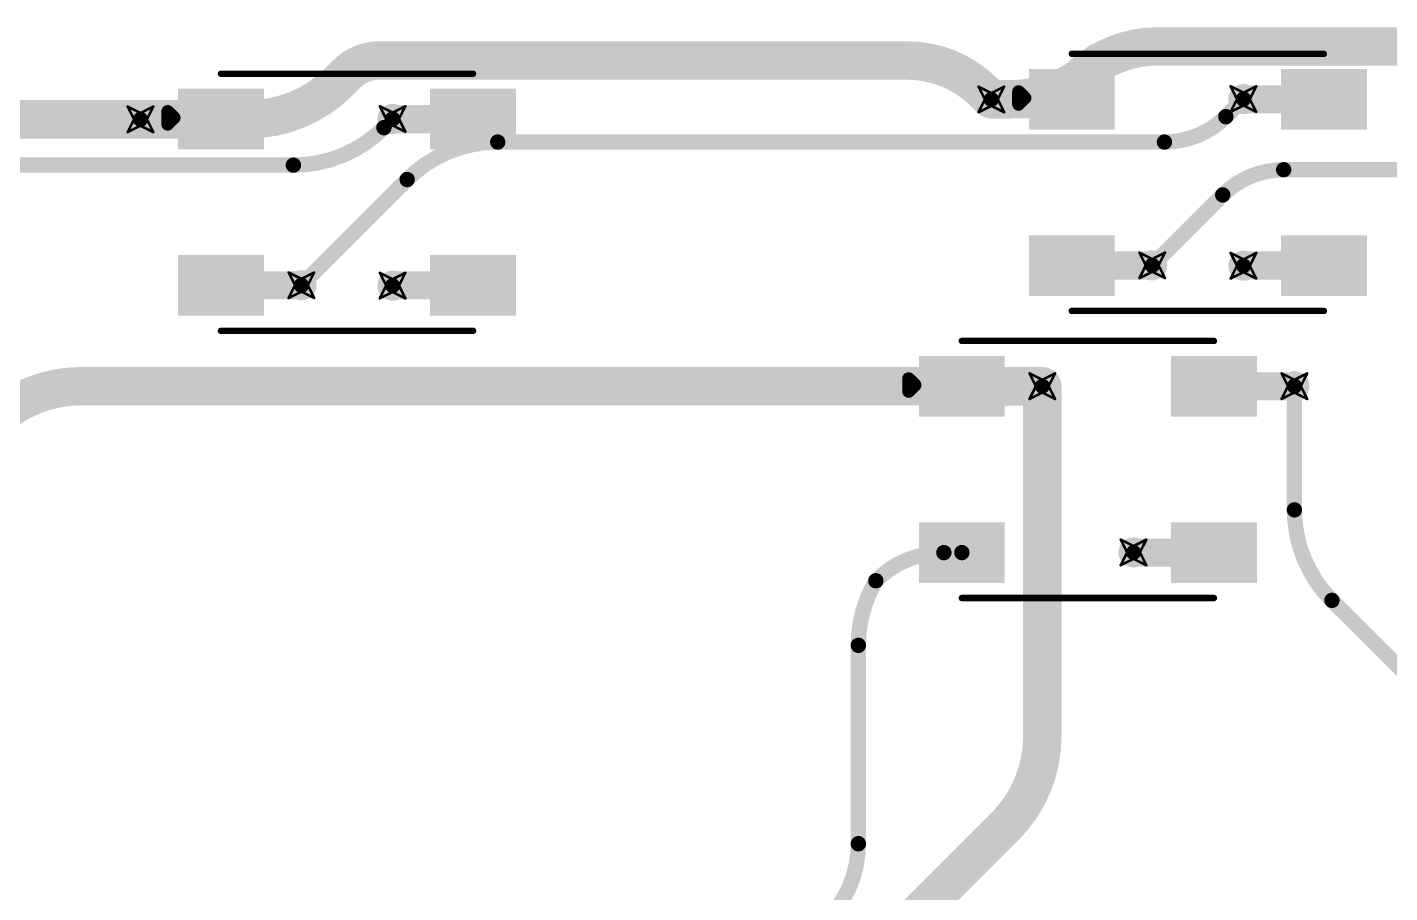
# Model space of a CAD drawing. Header units: inches. Extents: x -11 to 1110, y -7 to 455.
# Drawn here: x 349.43 to 376.45, y 291.81 to 308.99 of the extents above; entities that cross this region are included whole.
import ezdxf

# ---------------------------------------------------------------- set-up
doc = ezdxf.new("R2010")
doc.units = ezdxf.units.IN
for name, color, linetype in [('Bottom Layer', 5, 'Continuous'), ('Drill Drawing', 1, 'Continuous'), ('Top Layer', 1, 'Continuous'), ('Top Overlay', 2, 'Continuous'), ('Top Paste', 8, 'Continuous'), ('Top Solder', 216, 'Continuous'), ('Via Holes', 16, 'Continuous')]:
    doc.layers.add(name, color=color, linetype=linetype)

# ---------------------------------------------------------------- blocks, each defined once
blk = doc.blocks.new('WS2812B_B_W_106')
at = {"layer": 'Top Layer'}
for points in [[(-3.25, 2.15), (-1.75, 2.15), (-1.75, 1.15), (-3.25, 1.15)], [(3.25, 1.15), (1.75, 1.15), (1.75, 2.15), (3.25, 2.15)], [(-3.25, -1.15), (-1.75, -1.15), (-1.75, -2.15), (-3.25, -2.15)], [(1.75, -1.15), (3.25, -1.15), (3.25, -2.15), (1.75, -2.15)]]:
    blk.add_hatch(color=1, dxfattribs=at).paths.add_polyline_path(points)
at = {"layer": 'Top Paste'}
for points in [[(-3.25, 2.15), (-1.75, 2.15), (-1.75, 1.15), (-3.25, 1.15)], [(3.25, 1.15), (1.75, 1.15), (1.75, 2.15), (3.25, 2.15)], [(-3.25, -1.15), (-1.75, -1.15), (-1.75, -2.15), (-3.25, -2.15)], [(1.75, -1.15), (3.25, -1.15), (3.25, -2.15), (1.75, -2.15)]]:
    blk.add_hatch(color=8, dxfattribs=at).paths.add_polyline_path(points)
at = {"layer": 'Top Solder'}
for points in [[(-3.352, 2.252), (-1.648, 2.252), (-1.648, 1.048), (-3.352, 1.048)], [(3.352, 1.048), (1.648, 1.048), (1.648, 2.252), (3.352, 2.252)], [(-3.352, -1.048), (-1.648, -1.048), (-1.648, -2.252), (-3.352, -2.252)], [(1.648, -1.048), (3.352, -1.048), (3.352, -2.252), (1.648, -2.252)]]:
    blk.add_hatch(color=216, dxfattribs=at).paths.add_polyline_path(points)
at = {"layer": 'Top Overlay'}
for points in [[(-2.5, 2.551, 0.127, 0.127, 0), (2.5, 2.551, 0.127, 0.127, 0)], [(-3.556, 1.803, 0.254, 0.254, 0), (-3.429, 1.676, 0.254, 0.254, 0)], [(-3.556, 1.549, 0.254, 0.254, 0), (-3.556, 1.803, 0.254, 0.254, 0)], [(-3.556, 1.549, 0.254, 0.254, 0), (-3.429, 1.676, 0.254, 0.254, 0)], [(-2.5, -2.551, 0.127, 0.127, 0), (2.5, -2.551, 0.127, 0.127, 0)]]:
    blk.add_lwpolyline(points, format="xyseb", dxfattribs=at)
for points in [[(-2.532, 2.551, 0.0635, 0.0635, 1), (-2.468, 2.551, 0.0635, 0.0635, 1)], [(2.468, 2.551, 0.0635, 0.0635, 1), (2.532, 2.551, 0.0635, 0.0635, 1)], [(-3.619, 1.803, 0.127, 0.127, 1), (-3.493, 1.803, 0.127, 0.127, 1)], [(-3.619, 1.803, 0.127, 0.127, 1), (-3.493, 1.803, 0.127, 0.127, 1)], [(-3.619, 1.549, 0.127, 0.127, 1), (-3.493, 1.549, 0.127, 0.127, 1)], [(-3.619, 1.549, 0.127, 0.127, 1), (-3.493, 1.549, 0.127, 0.127, 1)], [(-3.493, 1.676, 0.127, 0.127, 1), (-3.365, 1.676, 0.127, 0.127, 1)], [(-3.493, 1.676, 0.127, 0.127, 1), (-3.365, 1.676, 0.127, 0.127, 1)], [(-2.532, -2.551, 0.0635, 0.0635, 1), (-2.468, -2.551, 0.0635, 0.0635, 1)], [(2.468, -2.551, 0.0635, 0.0635, 1), (2.532, -2.551, 0.0635, 0.0635, 1)]]:
    blk.add_lwpolyline(points, format="xyseb", close=True, dxfattribs=at)
blk = doc.blocks.new('WS2812B_B_W_115')
at = {"layer": 'Top Layer'}
for points in [[(-3.25, 2.15), (-1.75, 2.15), (-1.75, 1.15), (-3.25, 1.15)], [(3.25, 1.15), (1.75, 1.15), (1.75, 2.15), (3.25, 2.15)], [(-3.25, -1.15), (-1.75, -1.15), (-1.75, -2.15), (-3.25, -2.15)], [(1.75, -1.15), (3.25, -1.15), (3.25, -2.15), (1.75, -2.15)]]:
    blk.add_hatch(color=1, dxfattribs=at).paths.add_polyline_path(points)
at = {"layer": 'Top Paste'}
for points in [[(-3.25, 2.15), (-1.75, 2.15), (-1.75, 1.15), (-3.25, 1.15)], [(3.25, 1.15), (1.75, 1.15), (1.75, 2.15), (3.25, 2.15)], [(-3.25, -1.15), (-1.75, -1.15), (-1.75, -2.15), (-3.25, -2.15)], [(1.75, -1.15), (3.25, -1.15), (3.25, -2.15), (1.75, -2.15)]]:
    blk.add_hatch(color=8, dxfattribs=at).paths.add_polyline_path(points)
at = {"layer": 'Top Solder'}
for points in [[(-3.352, 2.252), (-1.648, 2.252), (-1.648, 1.048), (-3.352, 1.048)], [(3.352, 1.048), (1.648, 1.048), (1.648, 2.252), (3.352, 2.252)], [(-3.352, -1.048), (-1.648, -1.048), (-1.648, -2.252), (-3.352, -2.252)], [(1.648, -1.048), (3.352, -1.048), (3.352, -2.252), (1.648, -2.252)]]:
    blk.add_hatch(color=216, dxfattribs=at).paths.add_polyline_path(points)
at = {"layer": 'Top Overlay'}
for points in [[(-2.5, 2.551, 0.127, 0.127, 0), (2.5, 2.551, 0.127, 0.127, 0)], [(-3.556, 1.803, 0.254, 0.254, 0), (-3.429, 1.676, 0.254, 0.254, 0)], [(-3.556, 1.549, 0.254, 0.254, 0), (-3.556, 1.803, 0.254, 0.254, 0)], [(-3.556, 1.549, 0.254, 0.254, 0), (-3.429, 1.676, 0.254, 0.254, 0)], [(-2.5, -2.551, 0.127, 0.127, 0), (2.5, -2.551, 0.127, 0.127, 0)]]:
    blk.add_lwpolyline(points, format="xyseb", dxfattribs=at)
for points in [[(-2.532, 2.551, 0.0635, 0.0635, 1), (-2.468, 2.551, 0.0635, 0.0635, 1)], [(2.468, 2.551, 0.0635, 0.0635, 1), (2.532, 2.551, 0.0635, 0.0635, 1)], [(-3.619, 1.803, 0.127, 0.127, 1), (-3.493, 1.803, 0.127, 0.127, 1)], [(-3.619, 1.803, 0.127, 0.127, 1), (-3.493, 1.803, 0.127, 0.127, 1)], [(-3.619, 1.549, 0.127, 0.127, 1), (-3.493, 1.549, 0.127, 0.127, 1)], [(-3.619, 1.549, 0.127, 0.127, 1), (-3.493, 1.549, 0.127, 0.127, 1)], [(-3.493, 1.676, 0.127, 0.127, 1), (-3.365, 1.676, 0.127, 0.127, 1)], [(-3.493, 1.676, 0.127, 0.127, 1), (-3.365, 1.676, 0.127, 0.127, 1)], [(-2.532, -2.551, 0.0635, 0.0635, 1), (-2.468, -2.551, 0.0635, 0.0635, 1)], [(2.468, -2.551, 0.0635, 0.0635, 1), (2.532, -2.551, 0.0635, 0.0635, 1)]]:
    blk.add_lwpolyline(points, format="xyseb", close=True, dxfattribs=at)
blk = doc.blocks.new('WS2812B_B_W_183')
at = {"layer": 'Top Layer'}
for points in [[(-3.25, 2.15), (-1.75, 2.15), (-1.75, 1.15), (-3.25, 1.15)], [(3.25, 1.15), (1.75, 1.15), (1.75, 2.15), (3.25, 2.15)], [(-3.25, -1.15), (-1.75, -1.15), (-1.75, -2.15), (-3.25, -2.15)], [(1.75, -1.15), (3.25, -1.15), (3.25, -2.15), (1.75, -2.15)]]:
    blk.add_hatch(color=1, dxfattribs=at).paths.add_polyline_path(points)
at = {"layer": 'Top Paste'}
for points in [[(-3.25, 2.15), (-1.75, 2.15), (-1.75, 1.15), (-3.25, 1.15)], [(3.25, 1.15), (1.75, 1.15), (1.75, 2.15), (3.25, 2.15)], [(-3.25, -1.15), (-1.75, -1.15), (-1.75, -2.15), (-3.25, -2.15)], [(1.75, -1.15), (3.25, -1.15), (3.25, -2.15), (1.75, -2.15)]]:
    blk.add_hatch(color=8, dxfattribs=at).paths.add_polyline_path(points)
at = {"layer": 'Top Solder'}
for points in [[(-3.352, 2.252), (-1.648, 2.252), (-1.648, 1.048), (-3.352, 1.048)], [(3.352, 1.048), (1.648, 1.048), (1.648, 2.252), (3.352, 2.252)], [(-3.352, -1.048), (-1.648, -1.048), (-1.648, -2.252), (-3.352, -2.252)], [(1.648, -1.048), (3.352, -1.048), (3.352, -2.252), (1.648, -2.252)]]:
    blk.add_hatch(color=216, dxfattribs=at).paths.add_polyline_path(points)
at = {"layer": 'Top Overlay'}
for points in [[(-2.5, 2.551, 0.127, 0.127, 0), (2.5, 2.551, 0.127, 0.127, 0)], [(-3.556, 1.803, 0.254, 0.254, 0), (-3.429, 1.676, 0.254, 0.254, 0)], [(-3.556, 1.549, 0.254, 0.254, 0), (-3.556, 1.803, 0.254, 0.254, 0)], [(-3.556, 1.549, 0.254, 0.254, 0), (-3.429, 1.676, 0.254, 0.254, 0)], [(-2.5, -2.551, 0.127, 0.127, 0), (2.5, -2.551, 0.127, 0.127, 0)]]:
    blk.add_lwpolyline(points, format="xyseb", dxfattribs=at)
for points in [[(-2.532, 2.551, 0.0635, 0.0635, 1), (-2.468, 2.551, 0.0635, 0.0635, 1)], [(2.468, 2.551, 0.0635, 0.0635, 1), (2.532, 2.551, 0.0635, 0.0635, 1)], [(-3.619, 1.803, 0.127, 0.127, 1), (-3.493, 1.803, 0.127, 0.127, 1)], [(-3.619, 1.803, 0.127, 0.127, 1), (-3.493, 1.803, 0.127, 0.127, 1)], [(-3.619, 1.549, 0.127, 0.127, 1), (-3.493, 1.549, 0.127, 0.127, 1)], [(-3.619, 1.549, 0.127, 0.127, 1), (-3.493, 1.549, 0.127, 0.127, 1)], [(-3.493, 1.676, 0.127, 0.127, 1), (-3.365, 1.676, 0.127, 0.127, 1)], [(-3.493, 1.676, 0.127, 0.127, 1), (-3.365, 1.676, 0.127, 0.127, 1)], [(-2.532, -2.551, 0.0635, 0.0635, 1), (-2.468, -2.551, 0.0635, 0.0635, 1)], [(2.468, -2.551, 0.0635, 0.0635, 1), (2.532, -2.551, 0.0635, 0.0635, 1)]]:
    blk.add_lwpolyline(points, format="xyseb", close=True, dxfattribs=at)

msp = doc.modelspace()

# ---------------------------------------------------------------- hatches: boundary and pattern name
at = {"layer": 'Bottom Layer'}
h = msp.add_hatch(color=5, dxfattribs=at)
edge = h.paths.add_edge_path()
edge.add_arc((368.55, 307.558), 0.3, 0, 360)
h = msp.add_hatch(color=5, dxfattribs=at)
edge = h.paths.add_edge_path()
edge.add_arc((373.55, 307.565), 0.3, 0, 360)
h = msp.add_hatch(color=5, dxfattribs=at)
edge = h.paths.add_edge_path()
edge.add_arc((351.674, 307.163), 0.3, 0, 360)
h = msp.add_hatch(color=5, dxfattribs=at)
edge = h.paths.add_edge_path()
edge.add_arc((356.674, 307.17), 0.3, 0, 360)
h = msp.add_hatch(color=5, dxfattribs=at)
edge = h.paths.add_edge_path()
edge.add_arc((371.741, 304.265), 0.3, 0, 360)
h = msp.add_hatch(color=5, dxfattribs=at)
edge = h.paths.add_edge_path()
edge.add_arc((373.55, 304.258), 0.3, 0, 360)
h = msp.add_hatch(color=5, dxfattribs=at)
edge = h.paths.add_edge_path()
edge.add_arc((354.866, 303.87), 0.3, 0, 360)
h = msp.add_hatch(color=5, dxfattribs=at)
edge = h.paths.add_edge_path()
edge.add_arc((356.674, 303.863), 0.3, 0, 360)
h = msp.add_hatch(color=5, dxfattribs=at)
edge = h.paths.add_edge_path()
edge.add_arc((369.561, 301.867), 0.3, 0, 360)
h = msp.add_hatch(color=5, dxfattribs=at)
edge = h.paths.add_edge_path()
edge.add_arc((374.561, 301.867), 0.3, 0, 360)
h = msp.add_hatch(color=5, dxfattribs=at)
edge = h.paths.add_edge_path()
edge.add_arc((371.37, 298.567), 0.3, 0, 360)
at = {"layer": 'Top Layer'}
h = msp.add_hatch(color=1, dxfattribs=at)
edge = h.paths.add_edge_path()
edge.add_arc((368.55, 307.558), 0.3, 0, 360)
h = msp.add_hatch(color=1, dxfattribs=at)
edge = h.paths.add_edge_path()
edge.add_arc((373.55, 307.565), 0.3, 0, 360)
h = msp.add_hatch(color=1, dxfattribs=at)
edge = h.paths.add_edge_path()
edge.add_arc((351.674, 307.163), 0.3, 0, 360)
h = msp.add_hatch(color=1, dxfattribs=at)
edge = h.paths.add_edge_path()
edge.add_arc((356.674, 307.17), 0.3, 0, 360)
h = msp.add_hatch(color=1, dxfattribs=at)
edge = h.paths.add_edge_path()
edge.add_arc((371.741, 304.265), 0.3, 0, 360)
h = msp.add_hatch(color=1, dxfattribs=at)
edge = h.paths.add_edge_path()
edge.add_arc((373.55, 304.258), 0.3, 0, 360)
h = msp.add_hatch(color=1, dxfattribs=at)
edge = h.paths.add_edge_path()
edge.add_arc((354.866, 303.87), 0.3, 0, 360)
h = msp.add_hatch(color=1, dxfattribs=at)
edge = h.paths.add_edge_path()
edge.add_arc((356.674, 303.863), 0.3, 0, 360)
h = msp.add_hatch(color=1, dxfattribs=at)
edge = h.paths.add_edge_path()
edge.add_arc((369.561, 301.867), 0.3, 0, 360)
h = msp.add_hatch(color=1, dxfattribs=at)
edge = h.paths.add_edge_path()
edge.add_arc((374.561, 301.867), 0.3, 0, 360)
h = msp.add_hatch(color=1, dxfattribs=at)
edge = h.paths.add_edge_path()
edge.add_arc((371.37, 298.567), 0.3, 0, 360)
at = {"layer": 'Via Holes'}
h = msp.add_hatch(color=7, dxfattribs=at)
edge = h.paths.add_edge_path()
edge.add_arc((368.55, 307.558), 0.15, 0, 360)
h = msp.add_hatch(color=7, dxfattribs=at)
edge = h.paths.add_edge_path()
edge.add_arc((373.55, 307.565), 0.15, 0, 360)
h = msp.add_hatch(color=7, dxfattribs=at)
edge = h.paths.add_edge_path()
edge.add_arc((351.674, 307.163), 0.15, 0, 360)
h = msp.add_hatch(color=7, dxfattribs=at)
edge = h.paths.add_edge_path()
edge.add_arc((356.674, 307.17), 0.15, 0, 360)
h = msp.add_hatch(color=7, dxfattribs=at)
edge = h.paths.add_edge_path()
edge.add_arc((371.741, 304.265), 0.15, 0, 360)
h = msp.add_hatch(color=7, dxfattribs=at)
edge = h.paths.add_edge_path()
edge.add_arc((373.55, 304.258), 0.15, 0, 360)
h = msp.add_hatch(color=7, dxfattribs=at)
edge = h.paths.add_edge_path()
edge.add_arc((354.866, 303.87), 0.15, 0, 360)
h = msp.add_hatch(color=7, dxfattribs=at)
edge = h.paths.add_edge_path()
edge.add_arc((356.674, 303.863), 0.15, 0, 360)
h = msp.add_hatch(color=7, dxfattribs=at)
edge = h.paths.add_edge_path()
edge.add_arc((369.561, 301.867), 0.15, 0, 360)
h = msp.add_hatch(color=7, dxfattribs=at)
edge = h.paths.add_edge_path()
edge.add_arc((374.561, 301.867), 0.15, 0, 360)
h = msp.add_hatch(color=7, dxfattribs=at)
edge = h.paths.add_edge_path()
edge.add_arc((371.37, 298.567), 0.15, 0, 360)

# ---------------------------------------------------------------- linework, layer by layer
at = {"layer": 'Bottom Layer'}
for points in [[(370.272, 307.962, 0.762, 0.762, -0.198912), (371.837, 308.61, 0.762, 0.762, 0)], [(371.837, 308.61, 0.762, 0.762, 0), (383.064, 308.61, 0.762, 0.762, 0)], [(355.77, 308.068, 0.762, 0.762, -0.198912), (356.405, 308.331, 0.762, 0.762, 0)], [(356.405, 308.331, 0.762, 0.762, 0), (366.878, 308.331, 0.762, 0.762, 0)], [(366.878, 308.331, 0.762, 0.762, -0.198912), (368.414, 307.694, 0.762, 0.762, 0)], [(370.694, 308.302, 0.762, 0.762, -0.198912), (368.898, 307.558, 0.762, 0.762, 0)], [(355.61, 307.907, 0.762, 0.762, 0), (355.77, 308.068, 0.762, 0.762, 0)], [(355.61, 307.907, 0.762, 0.762, -0.198912), (353.814, 307.163, 0.762, 0.762, 0)], [(368.414, 307.694, 0.762, 0.762, 0), (368.55, 307.558, 0.762, 0.762, 0)], [(368.55, 307.558, 0.762, 0.762, 0), (368.898, 307.558, 0.762, 0.762, 0)], [(337.981, 307.163, 0.762, 0.762, 0), (351.674, 307.163, 0.762, 0.762, 0)], [(351.674, 307.163, 0.762, 0.762, 0), (353.814, 307.163, 0.762, 0.762, 0)], [(373.201, 307.216, 0.305, 0.305, 0), (373.55, 307.565, 0.305, 0.305, 0)], [(356.503, 306.998, 0.305, 0.305, 0), (356.674, 307.17, 0.305, 0.305, 0)], [(373.201, 307.216, 0.305, 0.305, -0.198912), (371.983, 306.712, 0.305, 0.305, 0)], [(356.503, 306.998, 0.305, 0.305, -0.198912), (354.706, 306.254, 0.305, 0.305, 0)], [(356.963, 305.968, 0.305, 0.305, -0.198912), (358.759, 306.712, 0.305, 0.305, 0)], [(358.759, 306.712, 0.305, 0.305, 0), (371.983, 306.712, 0.305, 0.305, 0)], [(341.218, 306.254, 0.305, 0.305, 0), (354.706, 306.254, 0.305, 0.305, 0)], [(373.139, 305.663, 0.305, 0.305, -0.198912), (374.348, 306.163, 0.305, 0.305, 0)], [(374.348, 306.163, 0.305, 0.305, 0), (388.047, 306.163, 0.305, 0.305, 0)], [(354.866, 303.87, 0.305, 0.305, 0), (356.963, 305.968, 0.305, 0.305, 0)], [(371.741, 304.265, 0.305, 0.305, 0), (373.139, 305.663, 0.305, 0.305, 0)], [(348.697, 301.123, 0.762, 0.762, -0.198912), (350.493, 301.867, 0.762, 0.762, 0)], [(350.493, 301.867, 0.762, 0.762, 0), (369.561, 301.867, 0.762, 0.762, 0)], [(369.561, 294.921, 0.762, 0.762, 0), (369.561, 301.867, 0.762, 0.762, 0)], [(374.561, 299.412, 0.305, 0.305, 0), (374.561, 301.867, 0.305, 0.305, 0)], [(375.305, 297.616, 0.305, 0.305, -0.198912), (374.561, 299.412, 0.305, 0.305, 0)], [(375.305, 297.616, 0.305, 0.305, 0), (380.753, 292.168, 0.305, 0.305, 0)], [(369.561, 294.921, 0.762, 0.762, -0.198912), (368.817, 293.125, 0.762, 0.762, 0)], [(367.069, 291.377, 0.762, 0.762, 0), (368.817, 293.125, 0.762, 0.762, 0)]]:
    msp.add_lwpolyline(points, format="xyseb", dxfattribs=at)
for points in [[(371.647, 308.61, 0.381, 0.381, 1), (372.028, 308.61, 0.381, 0.381, 1)], [(371.647, 308.61, 0.381, 0.381, 1), (372.028, 308.61, 0.381, 0.381, 1)], [(356.214, 308.331, 0.381, 0.381, 1), (356.595, 308.331, 0.381, 0.381, 1)], [(356.214, 308.331, 0.381, 0.381, 1), (356.595, 308.331, 0.381, 0.381, 1)], [(366.687, 308.331, 0.381, 0.381, 1), (367.068, 308.331, 0.381, 0.381, 1)], [(366.687, 308.331, 0.381, 0.381, 1), (367.068, 308.331, 0.381, 0.381, 1)], [(370.504, 308.302, 0.381, 0.381, 1), (370.885, 308.302, 0.381, 0.381, 1)], [(355.579, 308.068, 0.381, 0.381, 1), (355.96, 308.068, 0.381, 0.381, 1)], [(355.579, 308.068, 0.381, 0.381, 1), (355.96, 308.068, 0.381, 0.381, 1)], [(355.419, 307.907, 0.381, 0.381, 1), (355.8, 307.907, 0.381, 0.381, 1)], [(355.419, 307.907, 0.381, 0.381, 1), (355.8, 307.907, 0.381, 0.381, 1)], [(370.082, 307.962, 0.381, 0.381, 1), (370.463, 307.962, 0.381, 0.381, 1)], [(368.223, 307.694, 0.381, 0.381, 1), (368.604, 307.694, 0.381, 0.381, 1)], [(368.223, 307.694, 0.381, 0.381, 1), (368.604, 307.694, 0.381, 0.381, 1)], [(368.359, 307.558, 0.381, 0.381, 1), (368.74, 307.558, 0.381, 0.381, 1)], [(368.359, 307.558, 0.381, 0.381, 1), (368.74, 307.558, 0.381, 0.381, 1)], [(368.708, 307.558, 0.381, 0.381, 1), (369.089, 307.558, 0.381, 0.381, 1)], [(368.708, 307.558, 0.381, 0.381, 1), (369.089, 307.558, 0.381, 0.381, 1)], [(351.484, 307.163, 0.381, 0.381, 1), (351.865, 307.163, 0.381, 0.381, 1)], [(351.484, 307.163, 0.381, 0.381, 1), (351.865, 307.163, 0.381, 0.381, 1)], [(353.623, 307.163, 0.381, 0.381, 1), (354.004, 307.163, 0.381, 0.381, 1)], [(353.623, 307.163, 0.381, 0.381, 1), (354.004, 307.163, 0.381, 0.381, 1)], [(373.474, 307.565, 0.152, 0.152, 1), (373.626, 307.565, 0.152, 0.152, 1)], [(356.598, 307.17, 0.152, 0.152, 1), (356.751, 307.17, 0.152, 0.152, 1)], [(373.125, 307.216, 0.152, 0.152, 1), (373.278, 307.216, 0.152, 0.152, 1)], [(373.125, 307.216, 0.152, 0.152, 1), (373.278, 307.216, 0.152, 0.152, 1)], [(356.426, 306.998, 0.152, 0.152, 1), (356.579, 306.998, 0.152, 0.152, 1)], [(356.426, 306.998, 0.152, 0.152, 1), (356.579, 306.998, 0.152, 0.152, 1)], [(358.683, 306.712, 0.152, 0.152, 1), (358.835, 306.712, 0.152, 0.152, 1)], [(358.683, 306.712, 0.152, 0.152, 1), (358.835, 306.712, 0.152, 0.152, 1)], [(371.907, 306.712, 0.152, 0.152, 1), (372.059, 306.712, 0.152, 0.152, 1)], [(371.907, 306.712, 0.152, 0.152, 1), (372.059, 306.712, 0.152, 0.152, 1)], [(354.63, 306.254, 0.152, 0.152, 1), (354.783, 306.254, 0.152, 0.152, 1)], [(354.63, 306.254, 0.152, 0.152, 1), (354.783, 306.254, 0.152, 0.152, 1)], [(374.272, 306.163, 0.152, 0.152, 1), (374.424, 306.163, 0.152, 0.152, 1)], [(374.272, 306.163, 0.152, 0.152, 1), (374.424, 306.163, 0.152, 0.152, 1)], [(356.887, 305.968, 0.152, 0.152, 1), (357.039, 305.968, 0.152, 0.152, 1)], [(356.887, 305.968, 0.152, 0.152, 1), (357.039, 305.968, 0.152, 0.152, 1)], [(373.063, 305.663, 0.152, 0.152, 1), (373.215, 305.663, 0.152, 0.152, 1)], [(373.063, 305.663, 0.152, 0.152, 1), (373.215, 305.663, 0.152, 0.152, 1)], [(371.665, 304.265, 0.152, 0.152, 1), (371.817, 304.265, 0.152, 0.152, 1)], [(354.789, 303.87, 0.152, 0.152, 1), (354.942, 303.87, 0.152, 0.152, 1)], [(350.303, 301.867, 0.381, 0.381, 1), (350.684, 301.867, 0.381, 0.381, 1)], [(350.303, 301.867, 0.381, 0.381, 1), (350.684, 301.867, 0.381, 0.381, 1)], [(369.37, 301.867, 0.381, 0.381, 1), (369.751, 301.867, 0.381, 0.381, 1)], [(369.37, 301.867, 0.381, 0.381, 1), (369.751, 301.867, 0.381, 0.381, 1)], [(374.485, 301.867, 0.152, 0.152, 1), (374.637, 301.867, 0.152, 0.152, 1)], [(374.485, 299.412, 0.152, 0.152, 1), (374.637, 299.412, 0.152, 0.152, 1)], [(374.485, 299.412, 0.152, 0.152, 1), (374.637, 299.412, 0.152, 0.152, 1)], [(375.229, 297.616, 0.152, 0.152, 1), (375.381, 297.616, 0.152, 0.152, 1)], [(375.229, 297.616, 0.152, 0.152, 1), (375.381, 297.616, 0.152, 0.152, 1)], [(369.37, 294.921, 0.381, 0.381, 1), (369.751, 294.921, 0.381, 0.381, 1)], [(369.37, 294.921, 0.381, 0.381, 1), (369.751, 294.921, 0.381, 0.381, 1)], [(368.626, 293.125, 0.381, 0.381, 1), (369.007, 293.125, 0.381, 0.381, 1)], [(368.626, 293.125, 0.381, 0.381, 1), (369.007, 293.125, 0.381, 0.381, 1)]]:
    msp.add_lwpolyline(points, format="xyseb", close=True, dxfattribs=at)
at = {"layer": 'Drill Drawing'}
for points in [[(368.296, 307.812, 0.0508, 0.0508, 0), (368.55, 307.685, 0.0508, 0.0508, 0)], [(368.296, 307.812, 0.0508, 0.0508, 0), (368.423, 307.558, 0.0508, 0.0508, 0)], [(368.55, 307.685, 0.0508, 0.0508, 0), (368.804, 307.812, 0.0508, 0.0508, 0)], [(368.677, 307.558, 0.0508, 0.0508, 0), (368.804, 307.812, 0.0508, 0.0508, 0)], [(373.296, 307.819, 0.0508, 0.0508, 0), (373.55, 307.692, 0.0508, 0.0508, 0)], [(373.296, 307.819, 0.0508, 0.0508, 0), (373.423, 307.565, 0.0508, 0.0508, 0)], [(373.55, 307.692, 0.0508, 0.0508, 0), (373.804, 307.819, 0.0508, 0.0508, 0)], [(373.677, 307.565, 0.0508, 0.0508, 0), (373.804, 307.819, 0.0508, 0.0508, 0)], [(368.296, 307.304, 0.0508, 0.0508, 0), (368.423, 307.558, 0.0508, 0.0508, 0)], [(368.677, 307.558, 0.0508, 0.0508, 0), (368.804, 307.304, 0.0508, 0.0508, 0)], [(373.296, 307.311, 0.0508, 0.0508, 0), (373.423, 307.565, 0.0508, 0.0508, 0)], [(373.677, 307.565, 0.0508, 0.0508, 0), (373.804, 307.311, 0.0508, 0.0508, 0)], [(351.42, 307.417, 0.0508, 0.0508, 0), (351.674, 307.29, 0.0508, 0.0508, 0)], [(351.42, 307.417, 0.0508, 0.0508, 0), (351.547, 307.163, 0.0508, 0.0508, 0)], [(351.674, 307.29, 0.0508, 0.0508, 0), (351.928, 307.417, 0.0508, 0.0508, 0)], [(351.801, 307.163, 0.0508, 0.0508, 0), (351.928, 307.417, 0.0508, 0.0508, 0)], [(356.42, 307.424, 0.0508, 0.0508, 0), (356.674, 307.297, 0.0508, 0.0508, 0)], [(356.42, 307.424, 0.0508, 0.0508, 0), (356.547, 307.17, 0.0508, 0.0508, 0)], [(356.674, 307.297, 0.0508, 0.0508, 0), (356.928, 307.424, 0.0508, 0.0508, 0)], [(356.801, 307.17, 0.0508, 0.0508, 0), (356.928, 307.424, 0.0508, 0.0508, 0)], [(368.296, 307.304, 0.0508, 0.0508, 0), (368.55, 307.431, 0.0508, 0.0508, 0)], [(368.55, 307.431, 0.0508, 0.0508, 0), (368.804, 307.304, 0.0508, 0.0508, 0)], [(373.296, 307.311, 0.0508, 0.0508, 0), (373.55, 307.438, 0.0508, 0.0508, 0)], [(373.55, 307.438, 0.0508, 0.0508, 0), (373.804, 307.311, 0.0508, 0.0508, 0)], [(351.42, 306.909, 0.0508, 0.0508, 0), (351.547, 307.163, 0.0508, 0.0508, 0)], [(351.42, 306.909, 0.0508, 0.0508, 0), (351.674, 307.036, 0.0508, 0.0508, 0)], [(351.674, 307.036, 0.0508, 0.0508, 0), (351.928, 306.909, 0.0508, 0.0508, 0)], [(351.801, 307.163, 0.0508, 0.0508, 0), (351.928, 306.909, 0.0508, 0.0508, 0)], [(356.42, 306.916, 0.0508, 0.0508, 0), (356.547, 307.17, 0.0508, 0.0508, 0)], [(356.42, 306.916, 0.0508, 0.0508, 0), (356.674, 307.043, 0.0508, 0.0508, 0)], [(356.674, 307.043, 0.0508, 0.0508, 0), (356.928, 306.916, 0.0508, 0.0508, 0)], [(356.801, 307.17, 0.0508, 0.0508, 0), (356.928, 306.916, 0.0508, 0.0508, 0)], [(371.487, 304.519, 0.0508, 0.0508, 0), (371.741, 304.392, 0.0508, 0.0508, 0)], [(371.487, 304.519, 0.0508, 0.0508, 0), (371.614, 304.265, 0.0508, 0.0508, 0)], [(371.741, 304.392, 0.0508, 0.0508, 0), (371.995, 304.519, 0.0508, 0.0508, 0)], [(371.868, 304.265, 0.0508, 0.0508, 0), (371.995, 304.519, 0.0508, 0.0508, 0)], [(373.296, 304.512, 0.0508, 0.0508, 0), (373.55, 304.385, 0.0508, 0.0508, 0)], [(373.296, 304.512, 0.0508, 0.0508, 0), (373.423, 304.258, 0.0508, 0.0508, 0)], [(373.55, 304.385, 0.0508, 0.0508, 0), (373.804, 304.512, 0.0508, 0.0508, 0)], [(373.677, 304.258, 0.0508, 0.0508, 0), (373.804, 304.512, 0.0508, 0.0508, 0)], [(354.612, 304.124, 0.0508, 0.0508, 0), (354.866, 303.997, 0.0508, 0.0508, 0)], [(354.612, 304.124, 0.0508, 0.0508, 0), (354.739, 303.87, 0.0508, 0.0508, 0)], [(354.866, 303.997, 0.0508, 0.0508, 0), (355.12, 304.124, 0.0508, 0.0508, 0)], [(354.993, 303.87, 0.0508, 0.0508, 0), (355.12, 304.124, 0.0508, 0.0508, 0)], [(356.42, 304.117, 0.0508, 0.0508, 0), (356.674, 303.99, 0.0508, 0.0508, 0)], [(356.42, 304.117, 0.0508, 0.0508, 0), (356.547, 303.863, 0.0508, 0.0508, 0)], [(356.674, 303.99, 0.0508, 0.0508, 0), (356.928, 304.117, 0.0508, 0.0508, 0)], [(356.801, 303.863, 0.0508, 0.0508, 0), (356.928, 304.117, 0.0508, 0.0508, 0)], [(371.487, 304.011, 0.0508, 0.0508, 0), (371.614, 304.265, 0.0508, 0.0508, 0)], [(371.487, 304.011, 0.0508, 0.0508, 0), (371.741, 304.138, 0.0508, 0.0508, 0)], [(371.741, 304.138, 0.0508, 0.0508, 0), (371.995, 304.011, 0.0508, 0.0508, 0)], [(371.868, 304.265, 0.0508, 0.0508, 0), (371.995, 304.011, 0.0508, 0.0508, 0)], [(373.296, 304.004, 0.0508, 0.0508, 0), (373.423, 304.258, 0.0508, 0.0508, 0)], [(373.296, 304.004, 0.0508, 0.0508, 0), (373.55, 304.131, 0.0508, 0.0508, 0)], [(373.55, 304.131, 0.0508, 0.0508, 0), (373.804, 304.004, 0.0508, 0.0508, 0)], [(373.677, 304.258, 0.0508, 0.0508, 0), (373.804, 304.004, 0.0508, 0.0508, 0)], [(354.612, 303.616, 0.0508, 0.0508, 0), (354.739, 303.87, 0.0508, 0.0508, 0)], [(354.612, 303.616, 0.0508, 0.0508, 0), (354.866, 303.743, 0.0508, 0.0508, 0)], [(354.866, 303.743, 0.0508, 0.0508, 0), (355.12, 303.616, 0.0508, 0.0508, 0)], [(354.993, 303.87, 0.0508, 0.0508, 0), (355.12, 303.616, 0.0508, 0.0508, 0)], [(356.42, 303.609, 0.0508, 0.0508, 0), (356.547, 303.863, 0.0508, 0.0508, 0)], [(356.42, 303.609, 0.0508, 0.0508, 0), (356.674, 303.736, 0.0508, 0.0508, 0)], [(356.674, 303.736, 0.0508, 0.0508, 0), (356.928, 303.609, 0.0508, 0.0508, 0)], [(356.801, 303.863, 0.0508, 0.0508, 0), (356.928, 303.609, 0.0508, 0.0508, 0)], [(369.307, 302.121, 0.0508, 0.0508, 0), (369.561, 301.994, 0.0508, 0.0508, 0)], [(369.307, 302.121, 0.0508, 0.0508, 0), (369.434, 301.867, 0.0508, 0.0508, 0)], [(369.561, 301.994, 0.0508, 0.0508, 0), (369.815, 302.121, 0.0508, 0.0508, 0)], [(369.688, 301.867, 0.0508, 0.0508, 0), (369.815, 302.121, 0.0508, 0.0508, 0)], [(374.307, 302.121, 0.0508, 0.0508, 0), (374.561, 301.994, 0.0508, 0.0508, 0)], [(374.307, 302.121, 0.0508, 0.0508, 0), (374.434, 301.867, 0.0508, 0.0508, 0)], [(374.561, 301.994, 0.0508, 0.0508, 0), (374.815, 302.121, 0.0508, 0.0508, 0)], [(374.688, 301.867, 0.0508, 0.0508, 0), (374.815, 302.121, 0.0508, 0.0508, 0)], [(369.307, 301.613, 0.0508, 0.0508, 0), (369.434, 301.867, 0.0508, 0.0508, 0)], [(369.688, 301.867, 0.0508, 0.0508, 0), (369.815, 301.613, 0.0508, 0.0508, 0)], [(374.307, 301.613, 0.0508, 0.0508, 0), (374.434, 301.867, 0.0508, 0.0508, 0)], [(374.688, 301.867, 0.0508, 0.0508, 0), (374.815, 301.613, 0.0508, 0.0508, 0)], [(369.307, 301.613, 0.0508, 0.0508, 0), (369.561, 301.74, 0.0508, 0.0508, 0)], [(369.561, 301.74, 0.0508, 0.0508, 0), (369.815, 301.613, 0.0508, 0.0508, 0)], [(374.307, 301.613, 0.0508, 0.0508, 0), (374.561, 301.74, 0.0508, 0.0508, 0)], [(374.561, 301.74, 0.0508, 0.0508, 0), (374.815, 301.613, 0.0508, 0.0508, 0)], [(371.116, 298.821, 0.0508, 0.0508, 0), (371.37, 298.694, 0.0508, 0.0508, 0)], [(371.116, 298.821, 0.0508, 0.0508, 0), (371.243, 298.567, 0.0508, 0.0508, 0)], [(371.37, 298.694, 0.0508, 0.0508, 0), (371.624, 298.821, 0.0508, 0.0508, 0)], [(371.497, 298.567, 0.0508, 0.0508, 0), (371.624, 298.821, 0.0508, 0.0508, 0)], [(371.116, 298.313, 0.0508, 0.0508, 0), (371.243, 298.567, 0.0508, 0.0508, 0)], [(371.116, 298.313, 0.0508, 0.0508, 0), (371.37, 298.44, 0.0508, 0.0508, 0)], [(371.37, 298.44, 0.0508, 0.0508, 0), (371.624, 298.313, 0.0508, 0.0508, 0)], [(371.497, 298.567, 0.0508, 0.0508, 0), (371.624, 298.313, 0.0508, 0.0508, 0)]]:
    msp.add_lwpolyline(points, format="xyseb", dxfattribs=at)
for points in [[(368.283, 307.812, 0.0254, 0.0254, 1), (368.309, 307.812, 0.0254, 0.0254, 1)], [(368.283, 307.812, 0.0254, 0.0254, 1), (368.309, 307.812, 0.0254, 0.0254, 1)], [(368.791, 307.812, 0.0254, 0.0254, 1), (368.817, 307.812, 0.0254, 0.0254, 1)], [(368.791, 307.812, 0.0254, 0.0254, 1), (368.817, 307.812, 0.0254, 0.0254, 1)], [(373.283, 307.819, 0.0254, 0.0254, 1), (373.309, 307.819, 0.0254, 0.0254, 1)], [(373.283, 307.819, 0.0254, 0.0254, 1), (373.309, 307.819, 0.0254, 0.0254, 1)], [(373.791, 307.819, 0.0254, 0.0254, 1), (373.817, 307.819, 0.0254, 0.0254, 1)], [(373.791, 307.819, 0.0254, 0.0254, 1), (373.817, 307.819, 0.0254, 0.0254, 1)], [(368.41, 307.558, 0.0254, 0.0254, 1), (368.436, 307.558, 0.0254, 0.0254, 1)], [(368.41, 307.558, 0.0254, 0.0254, 1), (368.436, 307.558, 0.0254, 0.0254, 1)], [(368.537, 307.685, 0.0254, 0.0254, 1), (368.563, 307.685, 0.0254, 0.0254, 1)], [(368.537, 307.685, 0.0254, 0.0254, 1), (368.563, 307.685, 0.0254, 0.0254, 1)], [(368.664, 307.558, 0.0254, 0.0254, 1), (368.69, 307.558, 0.0254, 0.0254, 1)], [(368.664, 307.558, 0.0254, 0.0254, 1), (368.69, 307.558, 0.0254, 0.0254, 1)], [(373.41, 307.565, 0.0254, 0.0254, 1), (373.436, 307.565, 0.0254, 0.0254, 1)], [(373.41, 307.565, 0.0254, 0.0254, 1), (373.436, 307.565, 0.0254, 0.0254, 1)], [(373.537, 307.692, 0.0254, 0.0254, 1), (373.563, 307.692, 0.0254, 0.0254, 1)], [(373.537, 307.692, 0.0254, 0.0254, 1), (373.563, 307.692, 0.0254, 0.0254, 1)], [(373.664, 307.565, 0.0254, 0.0254, 1), (373.69, 307.565, 0.0254, 0.0254, 1)], [(373.664, 307.565, 0.0254, 0.0254, 1), (373.69, 307.565, 0.0254, 0.0254, 1)], [(351.408, 307.417, 0.0254, 0.0254, 1), (351.433, 307.417, 0.0254, 0.0254, 1)], [(351.408, 307.417, 0.0254, 0.0254, 1), (351.433, 307.417, 0.0254, 0.0254, 1)], [(351.662, 307.29, 0.0254, 0.0254, 1), (351.687, 307.29, 0.0254, 0.0254, 1)], [(351.662, 307.29, 0.0254, 0.0254, 1), (351.687, 307.29, 0.0254, 0.0254, 1)], [(351.916, 307.417, 0.0254, 0.0254, 1), (351.941, 307.417, 0.0254, 0.0254, 1)], [(351.916, 307.417, 0.0254, 0.0254, 1), (351.941, 307.417, 0.0254, 0.0254, 1)], [(356.408, 307.424, 0.0254, 0.0254, 1), (356.433, 307.424, 0.0254, 0.0254, 1)], [(356.408, 307.424, 0.0254, 0.0254, 1), (356.433, 307.424, 0.0254, 0.0254, 1)], [(356.662, 307.297, 0.0254, 0.0254, 1), (356.687, 307.297, 0.0254, 0.0254, 1)], [(356.662, 307.297, 0.0254, 0.0254, 1), (356.687, 307.297, 0.0254, 0.0254, 1)], [(356.916, 307.424, 0.0254, 0.0254, 1), (356.941, 307.424, 0.0254, 0.0254, 1)], [(356.916, 307.424, 0.0254, 0.0254, 1), (356.941, 307.424, 0.0254, 0.0254, 1)], [(368.283, 307.304, 0.0254, 0.0254, 1), (368.309, 307.304, 0.0254, 0.0254, 1)], [(368.283, 307.304, 0.0254, 0.0254, 1), (368.309, 307.304, 0.0254, 0.0254, 1)], [(368.537, 307.431, 0.0254, 0.0254, 1), (368.563, 307.431, 0.0254, 0.0254, 1)], [(368.537, 307.431, 0.0254, 0.0254, 1), (368.563, 307.431, 0.0254, 0.0254, 1)], [(368.791, 307.304, 0.0254, 0.0254, 1), (368.817, 307.304, 0.0254, 0.0254, 1)], [(368.791, 307.304, 0.0254, 0.0254, 1), (368.817, 307.304, 0.0254, 0.0254, 1)], [(373.283, 307.311, 0.0254, 0.0254, 1), (373.309, 307.311, 0.0254, 0.0254, 1)], [(373.283, 307.311, 0.0254, 0.0254, 1), (373.309, 307.311, 0.0254, 0.0254, 1)], [(373.537, 307.438, 0.0254, 0.0254, 1), (373.563, 307.438, 0.0254, 0.0254, 1)], [(373.537, 307.438, 0.0254, 0.0254, 1), (373.563, 307.438, 0.0254, 0.0254, 1)], [(373.791, 307.311, 0.0254, 0.0254, 1), (373.817, 307.311, 0.0254, 0.0254, 1)], [(373.791, 307.311, 0.0254, 0.0254, 1), (373.817, 307.311, 0.0254, 0.0254, 1)], [(351.535, 307.163, 0.0254, 0.0254, 1), (351.56, 307.163, 0.0254, 0.0254, 1)], [(351.535, 307.163, 0.0254, 0.0254, 1), (351.56, 307.163, 0.0254, 0.0254, 1)], [(351.662, 307.036, 0.0254, 0.0254, 1), (351.687, 307.036, 0.0254, 0.0254, 1)], [(351.662, 307.036, 0.0254, 0.0254, 1), (351.687, 307.036, 0.0254, 0.0254, 1)], [(351.789, 307.163, 0.0254, 0.0254, 1), (351.814, 307.163, 0.0254, 0.0254, 1)], [(351.789, 307.163, 0.0254, 0.0254, 1), (351.814, 307.163, 0.0254, 0.0254, 1)], [(356.535, 307.17, 0.0254, 0.0254, 1), (356.56, 307.17, 0.0254, 0.0254, 1)], [(356.535, 307.17, 0.0254, 0.0254, 1), (356.56, 307.17, 0.0254, 0.0254, 1)], [(356.662, 307.043, 0.0254, 0.0254, 1), (356.687, 307.043, 0.0254, 0.0254, 1)], [(356.662, 307.043, 0.0254, 0.0254, 1), (356.687, 307.043, 0.0254, 0.0254, 1)], [(356.789, 307.17, 0.0254, 0.0254, 1), (356.814, 307.17, 0.0254, 0.0254, 1)], [(356.789, 307.17, 0.0254, 0.0254, 1), (356.814, 307.17, 0.0254, 0.0254, 1)], [(351.408, 306.909, 0.0254, 0.0254, 1), (351.433, 306.909, 0.0254, 0.0254, 1)], [(351.408, 306.909, 0.0254, 0.0254, 1), (351.433, 306.909, 0.0254, 0.0254, 1)], [(351.916, 306.909, 0.0254, 0.0254, 1), (351.941, 306.909, 0.0254, 0.0254, 1)], [(351.916, 306.909, 0.0254, 0.0254, 1), (351.941, 306.909, 0.0254, 0.0254, 1)], [(356.408, 306.916, 0.0254, 0.0254, 1), (356.433, 306.916, 0.0254, 0.0254, 1)], [(356.408, 306.916, 0.0254, 0.0254, 1), (356.433, 306.916, 0.0254, 0.0254, 1)], [(356.916, 306.916, 0.0254, 0.0254, 1), (356.941, 306.916, 0.0254, 0.0254, 1)], [(356.916, 306.916, 0.0254, 0.0254, 1), (356.941, 306.916, 0.0254, 0.0254, 1)], [(371.475, 304.519, 0.0254, 0.0254, 1), (371.5, 304.519, 0.0254, 0.0254, 1)], [(371.475, 304.519, 0.0254, 0.0254, 1), (371.5, 304.519, 0.0254, 0.0254, 1)], [(371.729, 304.392, 0.0254, 0.0254, 1), (371.754, 304.392, 0.0254, 0.0254, 1)], [(371.729, 304.392, 0.0254, 0.0254, 1), (371.754, 304.392, 0.0254, 0.0254, 1)], [(371.983, 304.519, 0.0254, 0.0254, 1), (372.008, 304.519, 0.0254, 0.0254, 1)], [(371.983, 304.519, 0.0254, 0.0254, 1), (372.008, 304.519, 0.0254, 0.0254, 1)], [(373.283, 304.512, 0.0254, 0.0254, 1), (373.309, 304.512, 0.0254, 0.0254, 1)], [(373.283, 304.512, 0.0254, 0.0254, 1), (373.309, 304.512, 0.0254, 0.0254, 1)], [(373.537, 304.385, 0.0254, 0.0254, 1), (373.563, 304.385, 0.0254, 0.0254, 1)], [(373.537, 304.385, 0.0254, 0.0254, 1), (373.563, 304.385, 0.0254, 0.0254, 1)], [(373.791, 304.512, 0.0254, 0.0254, 1), (373.817, 304.512, 0.0254, 0.0254, 1)], [(373.791, 304.512, 0.0254, 0.0254, 1), (373.817, 304.512, 0.0254, 0.0254, 1)], [(354.599, 304.124, 0.0254, 0.0254, 1), (354.624, 304.124, 0.0254, 0.0254, 1)], [(354.599, 304.124, 0.0254, 0.0254, 1), (354.624, 304.124, 0.0254, 0.0254, 1)], [(354.853, 303.997, 0.0254, 0.0254, 1), (354.878, 303.997, 0.0254, 0.0254, 1)], [(354.853, 303.997, 0.0254, 0.0254, 1), (354.878, 303.997, 0.0254, 0.0254, 1)], [(355.107, 304.124, 0.0254, 0.0254, 1), (355.132, 304.124, 0.0254, 0.0254, 1)], [(355.107, 304.124, 0.0254, 0.0254, 1), (355.132, 304.124, 0.0254, 0.0254, 1)], [(356.408, 304.117, 0.0254, 0.0254, 1), (356.433, 304.117, 0.0254, 0.0254, 1)], [(356.408, 304.117, 0.0254, 0.0254, 1), (356.433, 304.117, 0.0254, 0.0254, 1)], [(356.916, 304.117, 0.0254, 0.0254, 1), (356.941, 304.117, 0.0254, 0.0254, 1)], [(356.916, 304.117, 0.0254, 0.0254, 1), (356.941, 304.117, 0.0254, 0.0254, 1)], [(371.475, 304.011, 0.0254, 0.0254, 1), (371.5, 304.011, 0.0254, 0.0254, 1)], [(371.475, 304.011, 0.0254, 0.0254, 1), (371.5, 304.011, 0.0254, 0.0254, 1)], [(371.602, 304.265, 0.0254, 0.0254, 1), (371.627, 304.265, 0.0254, 0.0254, 1)], [(371.602, 304.265, 0.0254, 0.0254, 1), (371.627, 304.265, 0.0254, 0.0254, 1)], [(371.729, 304.138, 0.0254, 0.0254, 1), (371.754, 304.138, 0.0254, 0.0254, 1)], [(371.729, 304.138, 0.0254, 0.0254, 1), (371.754, 304.138, 0.0254, 0.0254, 1)], [(371.856, 304.265, 0.0254, 0.0254, 1), (371.881, 304.265, 0.0254, 0.0254, 1)], [(371.856, 304.265, 0.0254, 0.0254, 1), (371.881, 304.265, 0.0254, 0.0254, 1)], [(371.983, 304.011, 0.0254, 0.0254, 1), (372.008, 304.011, 0.0254, 0.0254, 1)], [(371.983, 304.011, 0.0254, 0.0254, 1), (372.008, 304.011, 0.0254, 0.0254, 1)], [(373.283, 304.004, 0.0254, 0.0254, 1), (373.309, 304.004, 0.0254, 0.0254, 1)], [(373.283, 304.004, 0.0254, 0.0254, 1), (373.309, 304.004, 0.0254, 0.0254, 1)], [(373.41, 304.258, 0.0254, 0.0254, 1), (373.436, 304.258, 0.0254, 0.0254, 1)], [(373.41, 304.258, 0.0254, 0.0254, 1), (373.436, 304.258, 0.0254, 0.0254, 1)], [(373.537, 304.131, 0.0254, 0.0254, 1), (373.563, 304.131, 0.0254, 0.0254, 1)], [(373.537, 304.131, 0.0254, 0.0254, 1), (373.563, 304.131, 0.0254, 0.0254, 1)], [(373.664, 304.258, 0.0254, 0.0254, 1), (373.69, 304.258, 0.0254, 0.0254, 1)], [(373.664, 304.258, 0.0254, 0.0254, 1), (373.69, 304.258, 0.0254, 0.0254, 1)], [(373.791, 304.004, 0.0254, 0.0254, 1), (373.817, 304.004, 0.0254, 0.0254, 1)], [(373.791, 304.004, 0.0254, 0.0254, 1), (373.817, 304.004, 0.0254, 0.0254, 1)], [(354.726, 303.87, 0.0254, 0.0254, 1), (354.751, 303.87, 0.0254, 0.0254, 1)], [(354.726, 303.87, 0.0254, 0.0254, 1), (354.751, 303.87, 0.0254, 0.0254, 1)], [(354.853, 303.743, 0.0254, 0.0254, 1), (354.878, 303.743, 0.0254, 0.0254, 1)], [(354.853, 303.743, 0.0254, 0.0254, 1), (354.878, 303.743, 0.0254, 0.0254, 1)], [(354.98, 303.87, 0.0254, 0.0254, 1), (355.005, 303.87, 0.0254, 0.0254, 1)], [(354.98, 303.87, 0.0254, 0.0254, 1), (355.005, 303.87, 0.0254, 0.0254, 1)], [(356.535, 303.863, 0.0254, 0.0254, 1), (356.56, 303.863, 0.0254, 0.0254, 1)], [(356.535, 303.863, 0.0254, 0.0254, 1), (356.56, 303.863, 0.0254, 0.0254, 1)], [(356.662, 303.99, 0.0254, 0.0254, 1), (356.687, 303.99, 0.0254, 0.0254, 1)], [(356.662, 303.99, 0.0254, 0.0254, 1), (356.687, 303.99, 0.0254, 0.0254, 1)], [(356.662, 303.736, 0.0254, 0.0254, 1), (356.687, 303.736, 0.0254, 0.0254, 1)], [(356.662, 303.736, 0.0254, 0.0254, 1), (356.687, 303.736, 0.0254, 0.0254, 1)], [(356.789, 303.863, 0.0254, 0.0254, 1), (356.814, 303.863, 0.0254, 0.0254, 1)], [(356.789, 303.863, 0.0254, 0.0254, 1), (356.814, 303.863, 0.0254, 0.0254, 1)], [(354.599, 303.616, 0.0254, 0.0254, 1), (354.624, 303.616, 0.0254, 0.0254, 1)], [(354.599, 303.616, 0.0254, 0.0254, 1), (354.624, 303.616, 0.0254, 0.0254, 1)], [(355.107, 303.616, 0.0254, 0.0254, 1), (355.132, 303.616, 0.0254, 0.0254, 1)], [(355.107, 303.616, 0.0254, 0.0254, 1), (355.132, 303.616, 0.0254, 0.0254, 1)], [(356.408, 303.609, 0.0254, 0.0254, 1), (356.433, 303.609, 0.0254, 0.0254, 1)], [(356.408, 303.609, 0.0254, 0.0254, 1), (356.433, 303.609, 0.0254, 0.0254, 1)], [(356.916, 303.609, 0.0254, 0.0254, 1), (356.941, 303.609, 0.0254, 0.0254, 1)], [(356.916, 303.609, 0.0254, 0.0254, 1), (356.941, 303.609, 0.0254, 0.0254, 1)], [(369.294, 302.121, 0.0254, 0.0254, 1), (369.32, 302.121, 0.0254, 0.0254, 1)], [(369.294, 302.121, 0.0254, 0.0254, 1), (369.32, 302.121, 0.0254, 0.0254, 1)], [(369.802, 302.121, 0.0254, 0.0254, 1), (369.828, 302.121, 0.0254, 0.0254, 1)], [(369.802, 302.121, 0.0254, 0.0254, 1), (369.828, 302.121, 0.0254, 0.0254, 1)], [(374.294, 302.121, 0.0254, 0.0254, 1), (374.32, 302.121, 0.0254, 0.0254, 1)], [(374.294, 302.121, 0.0254, 0.0254, 1), (374.32, 302.121, 0.0254, 0.0254, 1)], [(374.802, 302.121, 0.0254, 0.0254, 1), (374.828, 302.121, 0.0254, 0.0254, 1)], [(374.802, 302.121, 0.0254, 0.0254, 1), (374.828, 302.121, 0.0254, 0.0254, 1)], [(369.421, 301.867, 0.0254, 0.0254, 1), (369.447, 301.867, 0.0254, 0.0254, 1)], [(369.421, 301.867, 0.0254, 0.0254, 1), (369.447, 301.867, 0.0254, 0.0254, 1)], [(369.548, 301.994, 0.0254, 0.0254, 1), (369.574, 301.994, 0.0254, 0.0254, 1)], [(369.548, 301.994, 0.0254, 0.0254, 1), (369.574, 301.994, 0.0254, 0.0254, 1)], [(369.675, 301.867, 0.0254, 0.0254, 1), (369.701, 301.867, 0.0254, 0.0254, 1)], [(369.675, 301.867, 0.0254, 0.0254, 1), (369.701, 301.867, 0.0254, 0.0254, 1)], [(374.421, 301.867, 0.0254, 0.0254, 1), (374.447, 301.867, 0.0254, 0.0254, 1)], [(374.421, 301.867, 0.0254, 0.0254, 1), (374.447, 301.867, 0.0254, 0.0254, 1)], [(374.548, 301.994, 0.0254, 0.0254, 1), (374.574, 301.994, 0.0254, 0.0254, 1)], [(374.548, 301.994, 0.0254, 0.0254, 1), (374.574, 301.994, 0.0254, 0.0254, 1)], [(374.675, 301.867, 0.0254, 0.0254, 1), (374.701, 301.867, 0.0254, 0.0254, 1)], [(374.675, 301.867, 0.0254, 0.0254, 1), (374.701, 301.867, 0.0254, 0.0254, 1)], [(369.294, 301.613, 0.0254, 0.0254, 1), (369.32, 301.613, 0.0254, 0.0254, 1)], [(369.294, 301.613, 0.0254, 0.0254, 1), (369.32, 301.613, 0.0254, 0.0254, 1)], [(369.548, 301.74, 0.0254, 0.0254, 1), (369.574, 301.74, 0.0254, 0.0254, 1)], [(369.548, 301.74, 0.0254, 0.0254, 1), (369.574, 301.74, 0.0254, 0.0254, 1)], [(369.802, 301.613, 0.0254, 0.0254, 1), (369.828, 301.613, 0.0254, 0.0254, 1)], [(369.802, 301.613, 0.0254, 0.0254, 1), (369.828, 301.613, 0.0254, 0.0254, 1)], [(374.294, 301.613, 0.0254, 0.0254, 1), (374.32, 301.613, 0.0254, 0.0254, 1)], [(374.294, 301.613, 0.0254, 0.0254, 1), (374.32, 301.613, 0.0254, 0.0254, 1)], [(374.548, 301.74, 0.0254, 0.0254, 1), (374.574, 301.74, 0.0254, 0.0254, 1)], [(374.548, 301.74, 0.0254, 0.0254, 1), (374.574, 301.74, 0.0254, 0.0254, 1)], [(374.802, 301.613, 0.0254, 0.0254, 1), (374.828, 301.613, 0.0254, 0.0254, 1)], [(374.802, 301.613, 0.0254, 0.0254, 1), (374.828, 301.613, 0.0254, 0.0254, 1)], [(371.103, 298.821, 0.0254, 0.0254, 1), (371.128, 298.821, 0.0254, 0.0254, 1)], [(371.103, 298.821, 0.0254, 0.0254, 1), (371.128, 298.821, 0.0254, 0.0254, 1)], [(371.357, 298.694, 0.0254, 0.0254, 1), (371.382, 298.694, 0.0254, 0.0254, 1)], [(371.357, 298.694, 0.0254, 0.0254, 1), (371.382, 298.694, 0.0254, 0.0254, 1)], [(371.611, 298.821, 0.0254, 0.0254, 1), (371.636, 298.821, 0.0254, 0.0254, 1)], [(371.611, 298.821, 0.0254, 0.0254, 1), (371.636, 298.821, 0.0254, 0.0254, 1)], [(371.23, 298.567, 0.0254, 0.0254, 1), (371.255, 298.567, 0.0254, 0.0254, 1)], [(371.23, 298.567, 0.0254, 0.0254, 1), (371.255, 298.567, 0.0254, 0.0254, 1)], [(371.357, 298.44, 0.0254, 0.0254, 1), (371.382, 298.44, 0.0254, 0.0254, 1)], [(371.357, 298.44, 0.0254, 0.0254, 1), (371.382, 298.44, 0.0254, 0.0254, 1)], [(371.484, 298.567, 0.0254, 0.0254, 1), (371.509, 298.567, 0.0254, 0.0254, 1)], [(371.484, 298.567, 0.0254, 0.0254, 1), (371.509, 298.567, 0.0254, 0.0254, 1)], [(371.103, 298.313, 0.0254, 0.0254, 1), (371.128, 298.313, 0.0254, 0.0254, 1)], [(371.103, 298.313, 0.0254, 0.0254, 1), (371.128, 298.313, 0.0254, 0.0254, 1)], [(371.611, 298.313, 0.0254, 0.0254, 1), (371.636, 298.313, 0.0254, 0.0254, 1)], [(371.611, 298.313, 0.0254, 0.0254, 1), (371.636, 298.313, 0.0254, 0.0254, 1)]]:
    msp.add_lwpolyline(points, format="xyseb", close=True, dxfattribs=at)
at = {"layer": 'Top Layer'}
for points in [[(368.55, 307.561, 0.762, 0.762, 0), (370.146, 307.561, 0.762, 0.762, 0)], [(373.55, 307.561, 0.559, 0.559, 0), (375.146, 307.561, 0.559, 0.559, 0)], [(351.674, 307.167, 0.762, 0.762, 0), (353.27, 307.167, 0.762, 0.762, 0)], [(356.674, 307.167, 0.559, 0.559, 0), (358.27, 307.167, 0.559, 0.559, 0)], [(370.146, 304.261, 0.559, 0.559, 0), (371.741, 304.261, 0.559, 0.559, 0)], [(373.55, 304.261, 0.559, 0.559, 0), (375.146, 304.261, 0.559, 0.559, 0)], [(353.27, 303.867, 0.559, 0.559, 0), (354.866, 303.867, 0.559, 0.559, 0)], [(356.674, 303.867, 0.559, 0.559, 0), (358.27, 303.867, 0.559, 0.559, 0)], [(367.965, 301.864, 0.762, 0.762, 0), (369.561, 301.864, 0.762, 0.762, 0)], [(372.965, 301.864, 0.559, 0.559, 0), (374.561, 301.864, 0.559, 0.559, 0)], [(366.259, 298.005, 0.305, 0.305, -0.198912), (367.609, 298.564, 0.305, 0.305, 0)], [(367.609, 298.564, 0.305, 0.305, 0), (367.965, 298.564, 0.305, 0.305, 0)], [(371.37, 298.564, 0.559, 0.559, 0), (372.965, 298.564, 0.559, 0.559, 0)], [(365.912, 296.724, 0.305, 0.305, -0.132852), (366.259, 298.005, 0.305, 0.305, 0)], [(365.912, 292.786, 0.305, 0.305, 0), (365.912, 296.724, 0.305, 0.305, 0)], [(365.912, 292.786, 0.305, 0.305, -0.198912), (365.284, 291.268, 0.305, 0.305, 0)]]:
    msp.add_lwpolyline(points, format="xyseb", dxfattribs=at)
for points in [[(368.359, 307.561, 0.381, 0.381, 1), (368.74, 307.561, 0.381, 0.381, 1)], [(369.955, 307.561, 0.381, 0.381, 1), (370.336, 307.561, 0.381, 0.381, 1)], [(373.41, 307.561, 0.279, 0.279, 1), (373.69, 307.561, 0.279, 0.279, 1)], [(375.006, 307.561, 0.279, 0.279, 1), (375.285, 307.561, 0.279, 0.279, 1)], [(351.484, 307.167, 0.381, 0.381, 1), (351.865, 307.167, 0.381, 0.381, 1)], [(353.079, 307.167, 0.381, 0.381, 1), (353.46, 307.167, 0.381, 0.381, 1)], [(356.535, 307.167, 0.279, 0.279, 1), (356.814, 307.167, 0.279, 0.279, 1)], [(358.13, 307.167, 0.279, 0.279, 1), (358.41, 307.167, 0.279, 0.279, 1)], [(370.006, 304.261, 0.279, 0.279, 1), (370.285, 304.261, 0.279, 0.279, 1)], [(371.602, 304.261, 0.279, 0.279, 1), (371.881, 304.261, 0.279, 0.279, 1)], [(373.41, 304.261, 0.279, 0.279, 1), (373.69, 304.261, 0.279, 0.279, 1)], [(375.006, 304.261, 0.279, 0.279, 1), (375.285, 304.261, 0.279, 0.279, 1)], [(353.13, 303.867, 0.279, 0.279, 1), (353.41, 303.867, 0.279, 0.279, 1)], [(354.726, 303.867, 0.279, 0.279, 1), (355.005, 303.867, 0.279, 0.279, 1)], [(356.535, 303.867, 0.279, 0.279, 1), (356.814, 303.867, 0.279, 0.279, 1)], [(358.13, 303.867, 0.279, 0.279, 1), (358.41, 303.867, 0.279, 0.279, 1)], [(367.775, 301.864, 0.381, 0.381, 1), (368.156, 301.864, 0.381, 0.381, 1)], [(369.37, 301.864, 0.381, 0.381, 1), (369.751, 301.864, 0.381, 0.381, 1)], [(372.826, 301.864, 0.279, 0.279, 1), (373.105, 301.864, 0.279, 0.279, 1)], [(374.421, 301.864, 0.279, 0.279, 1), (374.701, 301.864, 0.279, 0.279, 1)], [(367.532, 298.564, 0.152, 0.152, 1), (367.685, 298.564, 0.152, 0.152, 1)], [(367.532, 298.564, 0.152, 0.152, 1), (367.685, 298.564, 0.152, 0.152, 1)], [(367.889, 298.564, 0.152, 0.152, 1), (368.041, 298.564, 0.152, 0.152, 1)], [(371.23, 298.564, 0.279, 0.279, 1), (371.509, 298.564, 0.279, 0.279, 1)], [(372.826, 298.564, 0.279, 0.279, 1), (373.105, 298.564, 0.279, 0.279, 1)], [(366.183, 298.005, 0.152, 0.152, 1), (366.335, 298.005, 0.152, 0.152, 1)], [(366.183, 298.005, 0.152, 0.152, 1), (366.335, 298.005, 0.152, 0.152, 1)], [(365.836, 296.724, 0.152, 0.152, 1), (365.989, 296.724, 0.152, 0.152, 1)], [(365.836, 296.724, 0.152, 0.152, 1), (365.989, 296.724, 0.152, 0.152, 1)], [(365.836, 292.786, 0.152, 0.152, 1), (365.989, 292.786, 0.152, 0.152, 1)], [(365.836, 292.786, 0.152, 0.152, 1), (365.989, 292.786, 0.152, 0.152, 1)]]:
    msp.add_lwpolyline(points, format="xyseb", close=True, dxfattribs=at)

# ---------------------------------------------------------------- block references
for name, p in [('WS2812B_B_W_106', (372.646, 305.911)), ('WS2812B_B_W_115', (355.77, 305.517)), ('WS2812B_B_W_183', (370.465, 300.214))]:
    msp.add_blockref(name, p)

doc.saveas('drawing.dxf')
